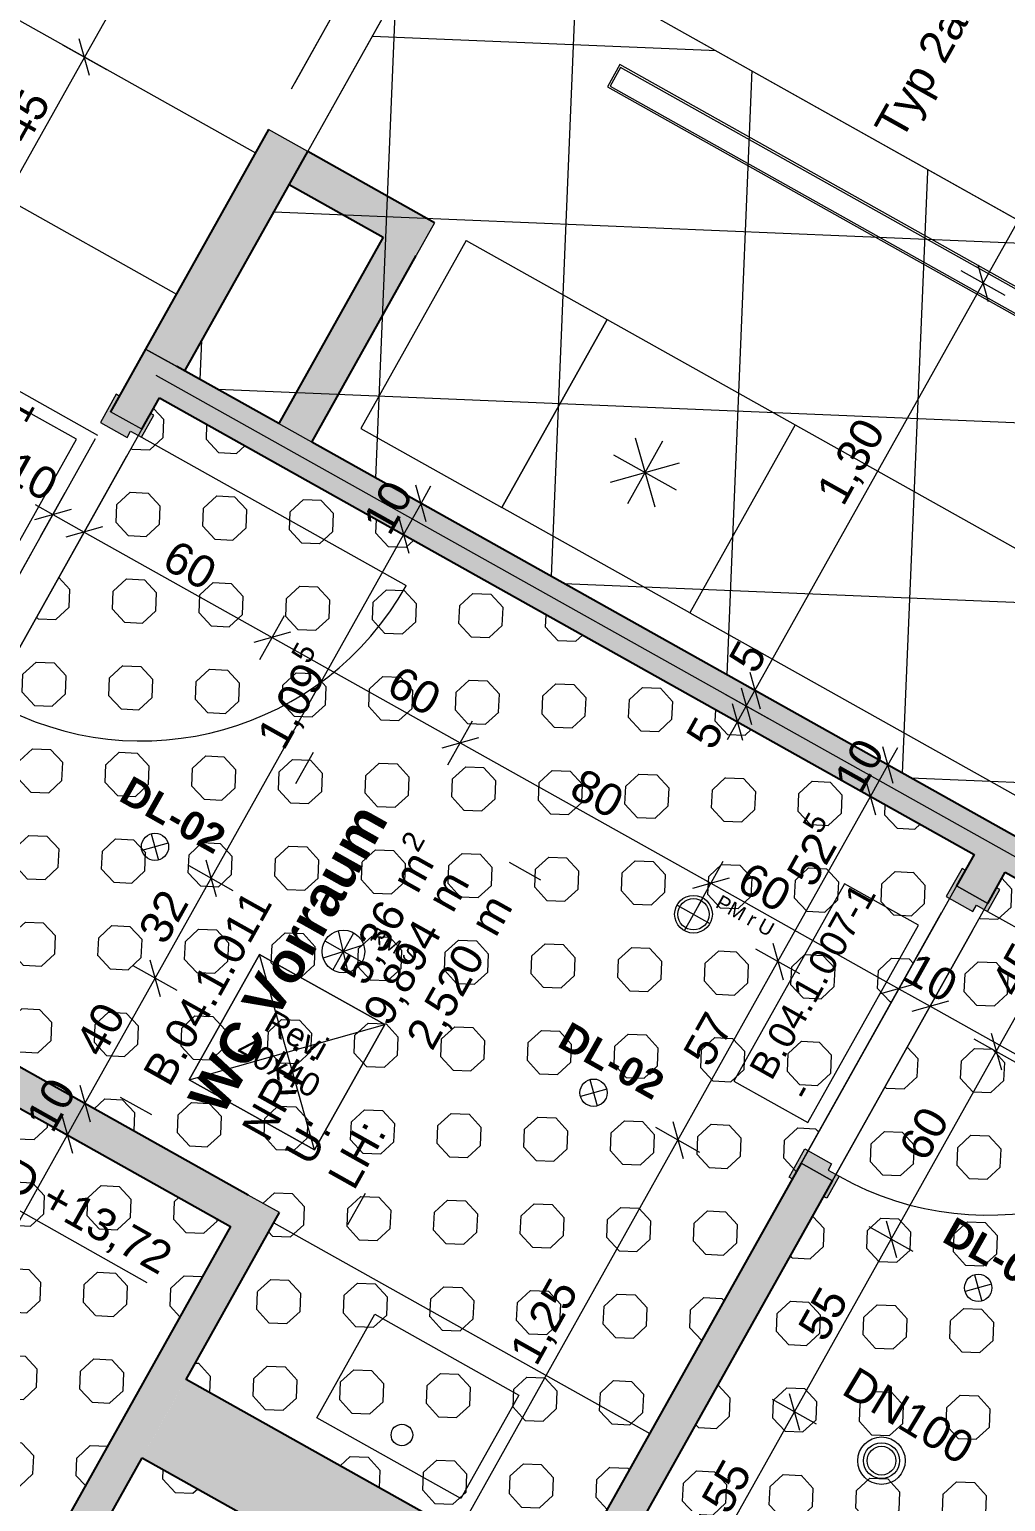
# Model space of a CAD drawing. Header units: metres. Extents: x -27.1 to 50.1, y 105.7 to 163.4.
# Drawn here: x -4.43 to -1.712, y 129.683 to 133.781 of the extents above; entities that cross this region are included whole.
import ezdxf

# ---------------------------------------------------------------- set-up
doc = ezdxf.new("R2010")
doc.units = ezdxf.units.M
doc.header["$MEASUREMENT"] = 0
for name, pattern in [('ACAD_ISO10W100', [0.18, 0.12, -0.03, 0, -0.03]), ('Punktlinie', [0.0035, 0, -0.0035]), ('Strichlinie', [0.004, 0.003, -0.001]), ('Strichlinie-über-Schnitt', [0.0023, 0.0008, -0.0015]), ('Strichpunktlinie', [0.006703, 0.003528, -0.001764, 0, -0.001411]), ('Wipeout_Contour', [1, 0, -1])]:
    doc.linetypes.add(name, pattern=pattern)
for name, color, linetype in [('00  Raster', 7, 'Continuous'), ('10  Fassade_Deckschraffur', 7, 'Continuous'), ('20  Decke Abhangdecke', 7, 'Continuous'), ('20  Decke Abhangdecke_Deckschraffur', 7, 'Continuous'), ('20  Deckensegel', 7, 'Continuous'), ('20  Deckenspiegel + Einbauten', 7, 'Continuous'), ('20  Möbel', 7, 'Continuous'), ('20  Möbel Sanitär', 7, 'Continuous'), ('20  Wand Leichtbau', 7, 'Continuous'), ('20  Wand Leichtbau_Schnittschraffur', 7, 'Continuous'), ('20  Wand Leichtbau_Tür', 7, 'Continuous'), ('40  Bemaßung 1_ 50 Deckenspiegel', 7, 'Continuous'), ('40 Bemaßung 1_50 AUSBAU Höhenkoten', 7, 'Continuous'), ('50  NUF - Raumstempel', 7, 'Continuous'), ('Neubau_20  Decke Abhangdecke', 7, 'Continuous'), ('Neubau_20  Decke Abhangdecke_Deckschraffur', 7, 'Continuous'), ('Neubau_20  Deckenspiegel + Einbauten', 7, 'Continuous'), ('Neubau_20  Wand Leichtbau', 7, 'Continuous'), ('Neubau_20  Wand Leichtbau_Schnittschraffur', 7, 'Continuous'), ('Neubau_40  Bemaßung 1_ 50 Deckenspiegel', 7, 'Continuous')]:
    doc.layers.add(name, color=color, linetype=linetype)
doc.styles.add('ERSTELLTER_STIL_1', font='arial.ttf')
doc.styles.add('ERSTELLTER_STIL_2', font='arial.ttf')
pattern_1 = [(42.60545, (0.02602, 0.02393), (-0.2311238, 0.2512973), [0.05, -0.29142136]), (42.60545, (-0.0557, 0.11278), (-0.2311238, 0.2512973), [0.05, -0.2914214]), (42.60545, (0.0361, 0.26514), (-0.2311238, 0.2512973), [0.05, -0.2914214]), (42.60545, (-0.0456, 0.354), (-0.2311238, 0.2512973), [0.05, -0.2914214]), (132.60545, (-0.02393, 0.02602), (0.2512973, 0.2311238), [0.05, -0.29142136]), (132.60545, (0.0649, 0.10774), (0.2512973, 0.2311238), [0.05, -0.2914214]), (132.60545, (-0.01385, 0.26723), (0.2512973, 0.2311238), [0.05, -0.2914214]), (132.60545, (0.075, 0.34895), (0.2512973, 0.2311238), [0.05, -0.2914214]), (357.60545, (-0.02393, 0.02602), (0.01008675, 0.24121055), [0.05, -0.19142136]), (357.60545, (-0.0189, 0.14663), (0.01008675, 0.24121055), [0.05, -0.19142136]), (87.60545, (-0.05778, 0.06282), (-0.24121055, 0.01008675), [0.05, -0.19142136]), (87.60545, (0.06282, 0.05778), (-0.24121055, 0.01008675), [0.05, -0.19142136])]

msp = doc.modelspace()

# ---------------------------------------------------------------- wipeouts: each hides what was drawn before it
at = {"color": 254, "linetype": 'Wipeout_Contour', "lineweight": 0, "ltscale": 578.896248}
msp.add_wipeout([(1.5068, 161.8649), (-18.3925, 126.3498), (-18.2219, 126.2542), (1.6769, 161.7686)], dxfattribs=at).dxf.layer = '10  Fassade_Deckschraffur'

# ---------------------------------------------------------------- next in the draw order: wipeouts: each hides what was drawn before it
at = {"color": 254, "linetype": 'Wipeout_Contour', "lineweight": 0, "ltscale": 579.750368}
msp.add_wipeout([(1.2236, 162.0253), (-18.6764, 126.5088), (-18.6188, 126.4766), (1.2811, 161.9927)], dxfattribs=at).dxf.layer = '10  Fassade_Deckschraffur'

# ---------------------------------------------------------------- next in the draw order: wipeouts: each hides what was drawn before it
at = {"color": 254, "linetype": 'Wipeout_Contour', "lineweight": 0, "ltscale": 579.478915}
msp.add_wipeout([(-18.4602, 126.3877), (1.4393, 161.9032), (1.2811, 161.9927), (-18.6188, 126.4766)], dxfattribs=at).dxf.layer = '10  Fassade_Deckschraffur'

# ---------------------------------------------------------------- next in the draw order: wipeouts: each hides what was drawn before it
at = {"color": 254, "linetype": 'Wipeout_Contour', "lineweight": 0, "ltscale": 579.276268}
msp.add_wipeout([(1.4393, 161.9032), (-18.4602, 126.3877), (-18.4575, 126.3862), (1.4419, 161.9017)], dxfattribs=at).dxf.layer = '10  Fassade_Deckschraffur'

# ---------------------------------------------------------------- next in the draw order: wipeouts: each hides what was drawn before it
at = {"color": 254, "linetype": 'Wipeout_Contour', "lineweight": 0, "ltscale": 579.199344}
msp.add_wipeout([(1.4446, 161.9001), (-18.4548, 126.3847), (-18.4016, 126.3549), (1.4977, 161.8701)], dxfattribs=at).dxf.layer = '10  Fassade_Deckschraffur'

# ---------------------------------------------------------------- next in the draw order: wipeouts: each hides what was drawn before it
at = {"color": 254, "linetype": 'Wipeout_Contour', "lineweight": 0, "ltscale": 579.127053}
msp.add_wipeout([(-18.3972, 126.3524), (1.5021, 161.8676), (1.4977, 161.8701), (-18.4016, 126.3549)], dxfattribs=at).dxf.layer = '10  Fassade_Deckschraffur'

# ---------------------------------------------------------------- next in the draw order: wipeouts: each hides what was drawn before it
at = {"color": 254, "linetype": 'Wipeout_Contour', "lineweight": 0, "ltscale": 579.115674}
msp.add_wipeout([(1.5021, 161.8676), (-18.3972, 126.3524), (-18.3925, 126.3498), (1.5068, 161.8649)], dxfattribs=at).dxf.layer = '10  Fassade_Deckschraffur'

# ---------------------------------------------------------------- next in the draw order: hatches: boundary and pattern name
at = {"layer": '20  Decke Abhangdecke_Deckschraffur', "linetype": 'Continuous', "lineweight": 18, "true_color": 0xffd5aa}
h = msp.add_hatch(dxfattribs=at)
h.set_pattern_fill('Kreise_2_0001', color=41, style=0, pattern_type=2)
h.set_pattern_definition(pattern_1)
h.paths.add_polyline_path([(-2.762, 129.5625), (-1.244, 128.7119), (-0.9727, 129.1962), (-0.1945, 130.585), (-1.7125, 131.4355)])
h = msp.add_hatch(dxfattribs=at)
h.set_pattern_fill('Kreise_2_0001', color=41, style=0, pattern_type=2)
h.set_pattern_definition(pattern_1)
h.paths.add_polyline_path([(-6.6757, 128.1011), (-4.4075, 126.8302), (-3.0692, 129.2188), (-4.116, 129.8053), (-4.7945, 128.5945), (-4.8434, 128.5072), (-4.9306, 128.5561), (-6.0647, 129.1915)])
at = {"layer": '20  Wand Leichtbau_Schnittschraffur', "linetype": 'Continuous', "lineweight": 18}
for points in [[(-4.1552, 132.8041), (-4.068, 132.7553), (-4.1063, 132.8914)], [(-4.068, 132.7553), (-4.0191, 132.8425), (-4.1063, 132.8914)], [(-4.068, 132.7553), (0.8305, 130.0106), (0.8794, 130.0979), (-4.0191, 132.8425)], [(-4.1552, 132.8041), (-4.2041, 132.7169), (-4.1168, 132.668), (-4.068, 132.7553)], [(-1.8486, 131.3971), (-1.7614, 131.3483), (-1.7125, 131.4355), (-1.7997, 131.4844)], [(-3.821, 130.5364), (-4.9551, 131.1719), (-5.004, 131.0846), (-3.8699, 130.4492)], [(-3.926, 127.6895), (-3.8388, 127.6406), (-2.194, 130.5762), (-2.2812, 130.6251)], [(-3.821, 130.5364), (-3.8699, 130.4492), (-3.7338, 130.4876)], [(-3.8699, 130.4492), (-3.7827, 130.4003), (-3.7338, 130.4876)], [(-3.8699, 130.4492), (-4.8817, 128.6433), (-4.7945, 128.5945), (-3.7827, 130.4003)], [(-4.116, 129.8053), (-3.0692, 129.2188), (-2.947, 129.4369), (-3.9938, 130.0234)]]:
    msp.add_hatch(color=9, dxfattribs=at).paths.add_polyline_path(points)
at = {"layer": '20  Wand Leichtbau_Schnittschraffur', "linetype": 'Continuous', "lineweight": 0, "true_color": 0xffffff}
for points in [[(-4.2323, 132.6869), (-4.1582, 132.6454), (-4.1484, 132.6628), (-4.1179, 132.6457), (-4.0837, 132.7068), (-4.0924, 132.7116), (-4.1168, 132.668), (-4.2041, 132.7169), (-4.1796, 132.7605), (-4.1884, 132.7654)], [(-1.8769, 131.3671), (-1.8027, 131.3256), (-1.793, 131.343), (-1.7624, 131.3259), (-1.7282, 131.387), (-1.7369, 131.3919), (-1.7614, 131.3483), (-1.8486, 131.3971), (-1.8242, 131.4408), (-1.8329, 131.4456)], [(-2.2704, 130.6649), (-2.3144, 130.5863), (-2.3056, 130.5815), (-2.2812, 130.6251), (-2.194, 130.5762), (-2.2184, 130.5326), (-2.2097, 130.5277), (-2.1755, 130.5887), (-2.206, 130.6059), (-2.1962, 130.6233)]]:
    msp.add_hatch(color=7, dxfattribs=at).paths.add_polyline_path(points)
at = {"layer": 'Neubau_20  Decke Abhangdecke_Deckschraffur', "linetype": 'Continuous', "lineweight": 18, "true_color": 0xdcff15}
h = msp.add_hatch(dxfattribs=at)
h.set_pattern_fill('Bauliche_Anlagen__geplan_55', color=60, style=0, pattern_type=2)
h.set_pattern_definition([(87.60545, (0, 0), (-0.4995634, 0.0208903), []), (177.60545, (0, 0), (0.0208903, 0.4995634), [])])
h.paths.add_polyline_path([(-2.0726, 136.2653), (-3.9973, 132.8303), (0.6744, 130.2127), (0.862, 130.1076), (2.805, 133.5754), (2.6174, 133.6805), (2.5991, 133.6478)])
at = {"layer": 'Neubau_20  Wand Leichtbau_Schnittschraffur', "linetype": 'Continuous', "lineweight": 18}
for points in [[(-3.9973, 132.8303), (-3.6551, 133.441), (-3.7641, 133.5021), (-4.1063, 132.8914)], [(-3.3934, 133.2943), (-3.6551, 133.441), (-3.7064, 133.3494), (-3.4447, 133.2027)], [(-3.3934, 133.2943), (-3.4447, 133.2027), (-3.3018, 133.243)], [(-3.4447, 133.2027), (-3.3531, 133.1514), (-3.3018, 133.243)], [(-3.4447, 133.2027), (-3.7355, 132.6836), (-3.6439, 132.6323), (-3.3531, 133.1514)]]:
    msp.add_hatch(color=9, dxfattribs=at).paths.add_polyline_path(points)

# ---------------------------------------------------------------- next in the draw order: linework, layer by layer
at = {"layer": '20  Decke Abhangdecke', "color": 7, "linetype": 'Continuous', "lineweight": 13, "ltscale": 1000, "flags": 128}
for points in [[(-2.762, 129.5625), (-1.7125, 131.4355), (-0.1945, 130.585), (-0.9727, 129.1962), (-1.244, 128.7119)], [(-6.6757, 128.1011), (-6.0647, 129.1915), (-4.9306, 128.5561), (-4.8434, 128.5072), (-4.7945, 128.5945), (-4.116, 129.8053), (-3.0692, 129.2188), (-4.4075, 126.8302)]]:
    msp.add_lwpolyline(points, close=True, dxfattribs=at)
at = {"layer": '20  Deckenspiegel + Einbauten', "color": 7, "linetype": 'Continuous', "lineweight": 18, "ltscale": 1000}
for p, q in [((-4.0906, 131.5423), (-4.0701, 131.4691)), ((-4.0437, 131.5159), (-4.117, 131.4955)), ((-2.6266, 131.3436), (-2.535, 131.2923)), ((-2.5551, 131.3638), (-2.6064, 131.2722)), ((-3.6074, 131.2438), (-3.504, 131.1854)), ((-3.5849, 131.1629), (-3.5264, 131.2663)), ((-3.5422, 131.1568), (-3.5692, 131.2724)), ((-3.4991, 131.2329), (-3.6122, 131.1963)), ((-2.8693, 130.858), (-2.8488, 130.7848)), ((-2.8224, 130.8316), (-2.8956, 130.8112)), ((-1.7981, 130.3147), (-1.7776, 130.2416)), ((-1.7512, 130.2883), (-1.8244, 130.2679))]:
    msp.add_line(p, q, dxfattribs=at)
for centre, radius in [((-4.0803, 131.5057), 0.038), ((-2.5808, 131.318), 0.0525), ((-2.5808, 131.318), 0.0435), ((-3.5557, 131.2146), 0.0594), ((-2.859, 130.8214), 0.038), ((-1.7878, 130.2781), 0.038), ((-2.0573, 129.7971), 0.066), ((-2.0573, 129.7971), 0.05), ((-2.0573, 129.7971), 0.04)]:
    msp.add_circle(centre, radius, dxfattribs=at)
at = {"layer": '20  Möbel', "color": 9, "linetype": 'Continuous', "lineweight": 18, "ltscale": 1000}
for p, q in [((-3.2138, 133.1937), (-3.5071, 132.6703)), ((-3.2138, 133.1937), (-2.8212, 132.9737)), ((-2.8212, 132.9737), (-3.1145, 132.4503)), ((-2.2978, 132.6804), (-2.5911, 132.157)), ((-2.2978, 132.6804), (-1.2509, 132.0939)), ((-3.5071, 132.6703), (-3.1145, 132.4503)), ((-2.5911, 132.157), (-1.5442, 131.5704))]:
    msp.add_line(p, q, dxfattribs=at)
at = {"layer": '20  Möbel', "color": 9, "linetype": 'ACAD_ISO10W100', "lineweight": 18, "ltscale": 1000}
for p, q in [((-3.1145, 132.4503), (-2.8212, 132.9737)), ((-2.8212, 132.9737), (-2.2978, 132.6804)), ((-2.2978, 132.6804), (-2.5911, 132.157)), ((-2.743, 132.6442), (-2.6888, 132.4517)), ((-2.8031, 132.5968), (-2.6287, 132.499)), ((-2.667, 132.6352), (-2.7648, 132.4607)), ((-2.8122, 132.5208), (-2.6197, 132.575)), ((-2.5911, 132.157), (-3.1145, 132.4503))]:
    msp.add_line(p, q, dxfattribs=at)
at = {"layer": '20  Möbel Sanitär', "color": 9, "linetype": 'Continuous', "lineweight": 18, "ltscale": 1000}
for p, q in [((-3.7494, 130.4596), (-3.9938, 130.0234)), ((-3.7494, 130.4596), (-2.7026, 129.8731)), ((-3.6295, 129.9167), (-3.4682, 130.2046)), ((-3.4682, 130.2046), (-3.0669, 129.9798)), ((-3.9938, 130.0234), (-2.947, 129.4369)), ((-3.0669, 129.9798), (-3.2282, 129.6919)), ((-3.2282, 129.6919), (-3.6295, 129.9167)), ((-2.7026, 129.8731), (-2.947, 129.4369)), ((-4.3604, 129.3691), (-4.116, 129.8053)), ((-4.116, 129.8053), (-3.0692, 129.2188))]:
    msp.add_line(p, q, dxfattribs=at)
msp.add_circle((-3.3927, 129.8688), 0.03, dxfattribs=at)
at = {"layer": '20  Wand Leichtbau', "color": 7, "linetype": 'Continuous', "lineweight": 13, "ltscale": 1000}
for p, q in [((-4.1168, 132.668), (-4.2041, 132.7169)), ((-1.8486, 131.3971), (-1.7614, 131.3483)), ((-2.2812, 130.6251), (-2.194, 130.5762))]:
    msp.add_line(p, q, dxfattribs=at)
at = {"layer": '20  Wand Leichtbau', "color": 7, "linetype": 'Continuous', "lineweight": 25, "ltscale": 1000, "flags": 128}
for points in [[(-4.1063, 132.8914), (-4.2041, 132.7169)], [(-3.7355, 132.6836), (-4.0191, 132.8425)], [(-4.1168, 132.668), (-4.068, 132.7553)], [(-4.068, 132.7553), (-1.7997, 131.4844)], [(0.8794, 130.0979), (-3.6439, 132.6323)], [(-1.7997, 131.4844), (-1.8486, 131.3971)], [(-1.7614, 131.3483), (-1.7125, 131.4355)], [(-1.7125, 131.4355), (-0.1945, 130.585)], [(-3.821, 130.5364), (-4.9551, 131.1719)], [(-5.004, 131.0846), (-3.8699, 130.4492)], [(-2.2812, 130.6251), (-2.947, 129.4369)], [(-2.762, 129.5625), (-2.194, 130.5762)], [(-3.9938, 130.0234), (-3.7338, 130.4876)], [(-3.8699, 130.4492), (-4.8817, 128.6433)], [(-2.947, 129.4369), (-3.9938, 130.0234)], [(-4.7945, 128.5945), (-4.116, 129.8053)], [(-4.116, 129.8053), (-3.0692, 129.2188)]]:
    msp.add_lwpolyline(points, dxfattribs=at)
at = {"layer": '20  Wand Leichtbau', "color": 7, "linetype": 'Continuous', "lineweight": 13, "ltscale": 1000, "flags": 128}
for points in [[(-4.1063, 132.8914), (-4.0191, 132.8425)], [(-3.7338, 130.4876), (-3.821, 130.5364)]]:
    msp.add_lwpolyline(points, dxfattribs=at)
for points in [[(-4.607, 132.0909), (-4.2991, 132.6406), (-4.5047, 132.7558), (-4.8127, 132.2062)], [(-2.2627, 130.7381), (-1.9547, 131.2877), (-2.1604, 131.4029), (-2.4683, 130.8533)]]:
    msp.add_lwpolyline(points, close=True, dxfattribs=at)
at = {"layer": '20  Wand Leichtbau_Tür', "color": 7, "linetype": 'Continuous', "lineweight": 18, "ltscale": 1000}
for p, q in [((-4.1884, 132.7654), (-4.2323, 132.6869)), ((-4.2041, 132.7169), (-4.1796, 132.7605)), ((-4.1796, 132.7605), (-4.1884, 132.7654)), ((-4.2323, 132.6869), (-4.1582, 132.6454)), ((-4.1168, 132.668), (-4.2041, 132.7169)), ((-4.1179, 132.6457), (-4.0837, 132.7068)), ((-4.0924, 132.7116), (-4.1168, 132.668)), ((-4.0837, 132.7068), (-4.0924, 132.7116)), ((-4.1582, 132.6454), (-4.1484, 132.6628)), ((-4.1484, 132.6628), (-4.1179, 132.6457)), ((-4.1179, 132.6457), (-3.3807, 132.2327)), ((-1.8329, 131.4456), (-1.8769, 131.3671)), ((-1.8486, 131.3971), (-1.8242, 131.4408)), ((-1.8242, 131.4408), (-1.8329, 131.4456)), ((-1.8769, 131.3671), (-1.8027, 131.3256)), ((-1.7614, 131.3483), (-1.8486, 131.3971)), ((-1.7624, 131.3259), (-1.7282, 131.387)), ((-1.7369, 131.3919), (-1.7614, 131.3483)), ((-1.7282, 131.387), (-1.7369, 131.3919)), ((-1.8027, 131.3256), (-1.793, 131.343)), ((-1.793, 131.343), (-1.7624, 131.3259)), ((-1.7624, 131.3259), (-1.0252, 130.9129)), ((-2.3144, 130.5863), (-2.2704, 130.6649)), ((-2.2704, 130.6649), (-2.1962, 130.6233)), ((-2.2812, 130.6251), (-2.3056, 130.5815)), ((-2.194, 130.5762), (-2.2812, 130.6251)), ((-2.1755, 130.5887), (-2.2097, 130.5277)), ((-2.1962, 130.6233), (-2.206, 130.6059)), ((-2.206, 130.6059), (-2.1755, 130.5887)), ((-2.3056, 130.5815), (-2.3144, 130.5863)), ((-2.2184, 130.5326), (-2.194, 130.5762)), ((-2.2097, 130.5277), (-2.2184, 130.5326))]:
    msp.add_line(p, q, dxfattribs=at)
at = {"layer": '20  Wand Leichtbau_Tür', "color": 7, "linetype": 'Strichlinie-über-Schnitt', "lineweight": 13, "ltscale": 1000}
for p, q in [((-4.6367, 131.9448), (-4.2041, 132.7169)), ((-4.5494, 131.896), (-4.1168, 132.668)), ((-2.2812, 130.6251), (-1.8486, 131.3971)), ((-2.194, 130.5762), (-1.7614, 131.3483))]:
    msp.add_line(p, q, dxfattribs=at)
at = {"layer": '20  Wand Leichtbau_Tür', "color": 7, "linetype": 'Continuous', "lineweight": 13, "ltscale": 1000}
for p, q in [((-4.1168, 132.668), (-4.2041, 132.7169)), ((-4.1168, 132.668), (-4.2041, 132.7169)), ((-1.8486, 131.3971), (-1.7614, 131.3483)), ((-1.8486, 131.3971), (-1.7614, 131.3483)), ((-2.2812, 130.6251), (-2.194, 130.5762)), ((-2.2812, 130.6251), (-2.194, 130.5762))]:
    msp.add_line(p, q, dxfattribs=at)
for centre in [(-4.1179, 132.6457), (-1.7624, 131.3259)]:
    msp.add_arc(centre, 0.845, 240.738, 330.738, dxfattribs=at)
at = {"layer": '40  Bemaßung 1_ 50 Deckenspiegel', "color": 7, "linetype": 'Continuous', "lineweight": 13, "ltscale": 1000}
for p, q in [((-4.3988, 132.3693), (-4.3301, 132.492)), ((-3.278, 132.4273), (-3.4007, 132.496)), ((-3.3249, 132.4106), (-3.3537, 132.5127)), ((-3.3393, 132.4616), (-3.3118, 132.5107)), ((-4.3134, 132.445), (-4.4155, 132.4163)), ((-4.4135, 132.4582), (-4.3645, 132.4307)), ((-4.3116, 132.3204), (-4.2428, 132.4431)), ((-3.3882, 132.3744), (-3.3393, 132.4616)), ((-4.3645, 132.4307), (-4.2772, 132.3818)), ((-4.2262, 132.3962), (-4.3283, 132.3674)), ((-3.3269, 132.34), (-3.4495, 132.4088)), ((-3.4026, 132.4254), (-3.3738, 132.3234)), ((-4.2772, 132.3818), (-3.7538, 132.0885)), ((-3.924, 131.4181), (-3.3882, 132.3744)), ((-3.7882, 132.0272), (-3.7194, 132.1499)), ((-3.7028, 132.1029), (-3.8049, 132.0741)), ((-3.7538, 132.0885), (-3.2303, 131.7952)), ((-2.4241, 131.9918), (-2.3953, 131.8897)), ((-2.3483, 131.9064), (-2.471, 131.9751)), ((-2.4485, 131.9482), (-2.4197, 131.8461)), ((-2.4341, 131.8971), (-2.4097, 131.9408)), ((-2.3728, 131.8628), (-2.4955, 131.9315)), ((-2.4729, 131.9046), (-2.4442, 131.8025)), ((-2.3972, 131.8192), (-2.5199, 131.8879)), ((-2.4586, 131.8535), (-2.4341, 131.8971)), ((-3.2647, 131.7339), (-3.196, 131.8566)), ((-2.4861, 131.8044), (-2.4586, 131.8535)), ((-3.1793, 131.8096), (-3.2814, 131.7808)), ((-3.2303, 131.7952), (-2.5325, 131.4042)), ((-2.0249, 131.6822), (-2.0537, 131.7843)), ((-2.0393, 131.7332), (-2.0118, 131.7823)), ((-1.978, 131.6989), (-2.1007, 131.7676)), ((-2.1026, 131.6971), (-2.0738, 131.595)), ((-2.0882, 131.646), (-2.0393, 131.7332)), ((-2.0269, 131.6116), (-2.1495, 131.6804)), ((-2.3458, 131.1863), (-2.0882, 131.646)), ((-3.8627, 131.3837), (-3.9853, 131.4525)), ((-3.9384, 131.4692), (-3.9096, 131.3671)), ((-2.5668, 131.3429), (-2.4981, 131.4655)), ((-2.4814, 131.4186), (-2.5835, 131.3898)), ((-2.5325, 131.4042), (-2.009, 131.1109)), ((-1.7377, 130.9362), (-1.5188, 131.327)), ((-2.2844, 131.1519), (-2.4071, 131.2207)), ((-2.3602, 131.2373), (-2.3314, 131.1352)), ((-4.0185, 131.1056), (-4.1412, 131.1743)), ((-4.0942, 131.191), (-4.0655, 131.0889)), ((-2.624, 130.6897), (-2.3458, 131.1863)), ((-2.0434, 131.0496), (-1.9746, 131.1722)), ((-4.2754, 130.791), (-4.0799, 131.14)), ((-1.9579, 131.1253), (-2.06, 131.0965)), ((-1.9561, 131.0007), (-1.8874, 131.1234)), ((-2.009, 131.1109), (-1.9218, 131.062)), ((-1.8707, 131.0764), (-1.9728, 131.0476)), ((-1.9218, 131.062), (-1.4856, 130.8176)), ((-1.6764, 130.9019), (-1.799, 130.9706)), ((-1.7521, 130.9873), (-1.7233, 130.8852)), ((-2.0303, 130.414), (-1.7377, 130.9362)), ((-4.2898, 130.8421), (-4.261, 130.74)), ((-4.214, 130.7566), (-4.3367, 130.8254)), ((-4.3386, 130.7548), (-4.3099, 130.6527)), ((-4.3243, 130.7038), (-4.2754, 130.791)), ((-4.2629, 130.6694), (-4.3856, 130.7381)), ((-2.5627, 130.6554), (-2.6853, 130.7241)), ((-2.6384, 130.7408), (-2.6096, 130.6387)), ((-4.6178, 130.1798), (-4.3243, 130.7038)), ((-3.2354, 129.5985), (-2.624, 130.6897)), ((-2.0447, 130.4651), (-2.0159, 130.363)), ((-1.969, 130.3796), (-2.0916, 130.4484)), ((-2.2998, 129.933), (-2.0303, 130.414)), ((-2.3142, 129.984), (-2.2854, 129.8819)), ((-2.5682, 129.4539), (-2.2998, 129.933)), ((-2.2385, 129.8986), (-2.3612, 129.9673))]:
    msp.add_line(p, q, dxfattribs=at)
at = {"layer": '40 Bemaßung 1_50 AUSBAU Höhenkoten', "color": 7, "linetype": 'Continuous', "lineweight": 13, "ltscale": 1000}
msp.add_line((-5.0008, 130.7988), (-4.1034, 130.2933), dxfattribs=at)
at = {"layer": '50  NUF - Raumstempel', "color": 253, "linetype": 'Punktlinie', "lineweight": 18, "ltscale": 1000, "true_color": 0x9f9f9f}
msp.add_line((-3.006, 131.4133), (-3.6401, 131.7685), dxfattribs=at)
at = {"layer": 'Neubau_20  Decke Abhangdecke', "color": 7, "linetype": 'Continuous', "lineweight": 13, "ltscale": 1000, "flags": 128}
msp.add_lwpolyline([(-2.0726, 136.2653), (-3.9973, 132.8303), (0.6744, 130.2127), (0.862, 130.1076), (2.805, 133.5754), (2.6174, 133.6805), (2.5991, 133.6478)], close=True, dxfattribs=at)
at = {"layer": 'Neubau_20  Wand Leichtbau', "color": 7, "linetype": 'Strichlinie-über-Schnitt', "lineweight": 18, "ltscale": 1000, "flags": 128}
for points in [[(-2.1856, 136.3194), (-3.7641, 133.5021)], [(-3.6551, 133.441), (-2.0765, 136.2583)], [(-3.6551, 133.441), (-3.7641, 133.5021)]]:
    msp.add_lwpolyline(points, dxfattribs=at)
at = {"layer": 'Neubau_20  Wand Leichtbau', "color": 7, "linetype": 'Continuous', "lineweight": 25, "ltscale": 1000, "flags": 128}
for points in [[(-3.7641, 133.5021), (-4.1063, 132.8914)], [(-3.9973, 132.8303), (-3.6551, 133.441)], [(-3.3018, 133.243), (-3.6551, 133.441)], [(-3.7064, 133.3494), (-3.4447, 133.2027)], [(-3.4447, 133.2027), (-3.7355, 132.6836)], [(-3.6439, 132.6323), (-3.3531, 133.1514)]]:
    msp.add_lwpolyline(points, dxfattribs=at)
at = {"layer": 'Neubau_20  Wand Leichtbau', "color": 7, "linetype": 'Continuous', "lineweight": 13, "ltscale": 1000, "flags": 128}
for points in [[(-3.6551, 133.441), (-3.7641, 133.5021)], [(-3.7064, 133.3494), (-3.6551, 133.441)], [(-3.3018, 133.243), (-3.3531, 133.1514)], [(-3.9973, 132.8303), (-4.1063, 132.8914)]]:
    msp.add_lwpolyline(points, dxfattribs=at)
at = {"layer": 'Neubau_40  Bemaßung 1_ 50 Deckenspiegel', "color": 7, "linetype": 'Continuous', "lineweight": 13, "ltscale": 1000}
for p, q in [((-4.0566, 134.0962), (-4.2766, 133.7036)), ((-4.2622, 133.6526), (-4.291, 133.7547)), ((-4.2766, 133.7036), (-4.4966, 133.3111)), ((-4.3379, 133.738), (-4.2153, 133.6693))]:
    msp.add_line(p, q, dxfattribs=at)

# ---------------------------------------------------------------- next in the draw order: texts
at = {"layer": '20  Deckenspiegel + Einbauten', "color": 7, "linetype": 'Continuous', "lineweight": 18}
for s, insert, char_height, attachment_point, rotation, style in [('\\A1;{\\pqc;\\fArial|b1|i0|c0|p38;DL-0\\fArial|b1|i0|c0|p38;2}', (-4.0104, 131.6297), 0.08, 2, 330.574, 'ERSTELLTER_STIL_2'), ('\\A1;{\\pql;\\fArial|b0|i0|c0|p38;PM r\\fArial|b0|i0|c0|p38; U}', (-2.5029, 131.3742), 0.04, 1, 330.7396, 'ERSTELLTER_STIL_1'), ('\\A1;{\\pql;\\fArial|b0|i0|c0|p38;RM\\fArial|b0|i0|c0|p38; S}', (-3.4658, 131.2833), 0.04, 1, 330.5312, 'ERSTELLTER_STIL_1'), ('\\A1;{\\pqc;\\fArial|b1|i0|c0|p38;DL-0\\fArial|b1|i0|c0|p38;2}', (-2.7891, 130.9453), 0.08, 2, 330.574, 'ERSTELLTER_STIL_2'), ('\\A1;{\\pqc;\\fArial|b1|i0|c0|p38;DL-0\\fArial|b1|i0|c0|p38;2}', (-1.7179, 130.4021), 0.08, 2, 330.574, 'ERSTELLTER_STIL_2'), ('\\A1;{\\pqc;\\fArial|b0|i0|c0|p38;DN\\fArial|b0|i0|c0|p38;100}', (-1.9586, 129.9613), 0.09, 2, 328.9606, 'ERSTELLTER_STIL_1')]:
    msp.add_mtext(s, dxfattribs=dict(at, insert=insert, char_height=char_height, attachment_point=attachment_point, rotation=rotation, style=style))
at = {"layer": '20  Wand Leichtbau', "color": 7, "linetype": 'Continuous', "lineweight": 18, "char_height": 0.075, "attachment_point": 1, "rotation": 60.738, "style": 'ERSTELLTER_STIL_1'}
for s, insert in [('\\A1;{\\pql;\\pt0;\\fArial|b0|i0|c0|p38;B.04.1.011-1}', (-4.7714, 132.2447)), ('\\A1;{\\pql;\\pt0;\\fArial|b0|i0|c0|p38;B.04.1.007-1}', (-2.4289, 130.8886)), ('\\A1;{\\pql;\\pt0;\\fArial|b0|i0|c0|p38;-}', (-2.3261, 130.8309))]:
    msp.add_mtext(s, dxfattribs=dict(at, insert=insert))
at = {"layer": '40  Bemaßung 1_ 50 Deckenspiegel', "color": 7, "linetype": 'Continuous', "lineweight": 13, "char_height": 0.09, "attachment_point": 7, "style": 'ERSTELLTER_STIL_1'}
for s, insert, width, rotation in [('\\A1;{\\pql;\\fArial|b0|i0|c0|p38;45}', (-4.4357, 133.4566), 0.136595, 60.738), ('\\A1;{\\pql;\\fArial|b0|i0|c0|p38;1,30}', (-2.1495, 132.442), 0.239452, 60.738), ('\\A1;{\\pql;\\fArial|b0|i0|c0|p38;10}', (-4.5075, 132.5315), 0.136595, 330.738), ('\\A1;{\\pql;\\fArial|b0|i0|c0|p38;10}', (-3.426, 132.3672), 0.136595, 60.738), ('\\A1;{\\pql;\\fArial|b0|i0|c0|p38;60}', (-4.0663, 132.2842), 0.136595, 330.738), ('\\A1;{\\pql;\\fArial|b0|i0|c0|p38;5}', (-2.407, 131.9823), 0.068297, 60.738), ('\\A1;{\\pql;\\fArial|b0|i0|c0|p38;60}', (-3.4415, 131.9341), 0.136595, 330.738), ('\\A1;{\\pql;\\fArial|b0|i0|c0|p38;5}', (-2.526, 131.77), 0.068297, 60.738), ('\\A1;{\\pql;\\fArial|b0|i0|c0|p38;10}', (-2.1138, 131.6492), 0.136595, 60.738), ('\\A1;{\\pql;\\fArial|b0|i0|c0|p38;80}', (-2.9322, 131.6488), 0.136595, 330.738), ('\\A1;{\\pql;\\fArial|b0|i0|c0|p38;60}', (-2.4664, 131.3878), 0.136595, 330.738), ('\\A1;{\\pql;\\fArial|b0|i0|c0|p38;32}', (-4.051, 131.2283), 0.136595, 60.738), ('\\A1;{\\pql;\\fArial|b0|i0|c0|p38;45}', (-1.6773, 131.0808), 0.136595, 60.738), ('\\A1;{\\pql;\\fArial|b0|i0|c0|p38;10}', (-2.003, 131.1365), 0.136595, 330.738), ('\\A1;{\\pql;\\fArial|b0|i0|c0|p38;40}', (-4.2267, 130.9147), 0.136595, 60.738), ('\\A1;{\\pql;\\fArial|b0|i0|c0|p38;57}', (-2.534, 130.8872), 0.136595, 60.738), ('\\A1;{\\pql;\\fArial|b0|i0|c0|p38;10}', (-4.364, 130.7044), 0.136595, 60.738), ('\\A1;{\\pql;\\fArial|b0|i0|c0|p38;60}', (-1.9331, 130.6243), 0.136595, 60.738), ('\\A1;{\\pql;\\fArial|b0|i0|c0|p38;1,25}', (-3.0039, 130.0485), 0.239452, 60.738), ('\\A1;{\\pql;\\fArial|b0|i0|c0|p38;55}', (-2.2142, 130.1227), 0.136595, 60.738), ('\\A1;{\\pql;\\fArial|b0|i0|c0|p38;55}', (-2.4831, 129.6427), 0.136595, 60.738)]:
    msp.add_mtext(s, dxfattribs=dict(at, insert=insert, width=width, rotation=rotation))
at = {"layer": '40  Bemaßung 1_ 50 Deckenspiegel', "color": 7, "linetype": 'Continuous', "lineweight": 13, "char_height": 0.09, "attachment_point": 7, "rotation": 60.738, "style": 'ERSTELLTER_STIL_1'}
for s, insert in [('\\A1;{\\pql;\\fArial|b0|i0|c0|p38;1,09\\fArial|b0|i0|c0|p38;\\A1{\\H.66x;\\S5^  ;}}', (-3.6992, 131.7573)), ('\\A1;{\\pql;\\fArial|b0|i0|c0|p38;52\\fArial|b0|i0|c0|p38;\\A1{\\H.66x;\\S5^  ;}}', (-2.2239, 131.3756))]:
    msp.add_mtext(s, dxfattribs=dict(at, insert=insert))
at = {"layer": '40 Bemaßung 1_50 AUSBAU Höhenkoten', "color": 7, "linetype": 'Continuous', "lineweight": 13, "insert": (-4.7785, 130.6942), "char_height": 0.09, "width": 0.785006, "attachment_point": 7, "rotation": 330.6054, "style": 'ERSTELLTER_STIL_1'}
msp.add_mtext('\\A1;{\\pql;\\fArial|b0|i0|c0|p38;UK AD +13,72}', dxfattribs=at)
at = {"layer": '50  NUF - Raumstempel', "color": 253, "linetype": 'Continuous', "lineweight": 18, "true_color": 0x9f9f9f, "insert": (-3.3849, 130.9774), "char_height": 0.0875, "attachment_point": 1, "rotation": 60.738, "style": 'ERSTELLTER_STIL_1'}
msp.add_mtext('\\A1;{\\pql;\\pt0,0.1;\\fArial|b0|i0|c0|p38;2,520\\fArial|b0|i0|c0|p38;\\A1{\\H.66x;\\S^  ;}\\fArial|b0|i0|c0|p38; m\\fArial|b0|i0|c0|p38;\\A1{\\H.66x;\\S^  ;}}', dxfattribs=at)

# ---------------------------------------------------------------- next in the draw order: wipeouts: each hides what was drawn before it
at = {"color": 254, "linetype": 'Wipeout_Contour', "lineweight": 0, "ltscale": 534.961158}
msp.add_wipeout([(-2.2413, 134.6549), (-2.7056, 133.8261), (-0.8736, 132.7996), (-0.4092, 133.6284)], dxfattribs=at).dxf.layer = '20  Deckensegel'
at = {"color": 254, "linetype": 'Wipeout_Contour', "lineweight": 0, "ltscale": 523.950401}
msp.add_wipeout([(-3.985, 130.8576), (-3.636, 130.662), (-3.4405, 131.011), (-3.7895, 131.2065)], dxfattribs=at).dxf.layer = '20  Deckenspiegel + Einbauten'

# ---------------------------------------------------------------- next in the draw order: hatches: boundary and pattern name
at = {"layer": '20  Decke Abhangdecke_Deckschraffur', "linetype": 'Continuous', "lineweight": 13}
h = msp.add_hatch(dxfattribs=at)
h.set_pattern_fill('Lamellendecke_Flurkoffer_8E', color=5, style=0, pattern_type=2)
h.set_pattern_definition([(150.738, (-6.42524, 129.7489), (0.219962, 0.392577), [])])
h.paths.add_polyline_path([(-3.086, 138.3949), (-8.2298, 129.2145), (-6.6594, 128.3347), (-4.1552, 132.8041), (-4.1308, 132.8478), (4.4575, 148.1757), (4.5186, 148.2848), (5.7529, 150.4876), (8.9569, 156.206), (8.5469, 156.4357), (7.3866, 157.0858), (-0.3976, 143.1931)])
at = {"layer": '20  Decke Abhangdecke_Deckschraffur', "linetype": 'Continuous', "lineweight": 18, "true_color": 0xffd5aa}
h = msp.add_hatch(dxfattribs=at)
h.set_pattern_fill('Kreise_2_0001', color=41, style=0, pattern_type=2)
h.set_pattern_definition(pattern_1)
h.paths.add_polyline_path([(-3.9938, 130.0234), (-2.947, 129.4369), (-2.8492, 129.6114), (-1.7997, 131.4844), (-4.068, 132.7553), (-4.9551, 131.1719), (-3.821, 130.5364), (-3.7338, 130.4876), (-3.7827, 130.4003)])
h = msp.add_hatch(dxfattribs=at)
h.set_pattern_fill('Kreise_2_0001', color=41, style=0, pattern_type=2)
h.set_pattern_definition(pattern_1)
h.paths.add_polyline_path([(-5.004, 131.0846), (-6.0158, 129.2788), (-4.8817, 128.6433), (-3.8699, 130.4492)])

# ---------------------------------------------------------------- next in the draw order: linework, layer by layer
at = {"layer": '00  Raster', "color": 7, "linetype": 'Strichpunktlinie', "lineweight": 13, "ltscale": 1000}
msp.add_line((4.9357, 127.7678), (-14.6736, 138.755), dxfattribs=at)
at = {"layer": '20  Decke Abhangdecke', "color": 7, "linetype": 'Strichlinie-über-Schnitt', "lineweight": 13, "ltscale": 1000, "flags": 128}
msp.add_lwpolyline([(-3.086, 138.3949), (-0.3976, 143.1931), (7.3866, 157.0858), (8.5469, 156.4357), (8.9569, 156.206), (5.7529, 150.4876), (4.5186, 148.2848), (4.4575, 148.1757), (-4.1308, 132.8478), (-4.1552, 132.8041), (-6.6594, 128.3347), (-8.2298, 129.2145)], close=True, dxfattribs=at)
at = {"layer": '20  Decke Abhangdecke', "color": 7, "linetype": 'Continuous', "lineweight": 13, "ltscale": 1000, "flags": 128}
for points in [[(-3.9938, 130.0234), (-3.7827, 130.4003), (-3.7338, 130.4876), (-3.821, 130.5364), (-4.9551, 131.1719), (-4.068, 132.7553), (-1.7997, 131.4844), (-2.8492, 129.6114), (-2.947, 129.4369)], [(-5.004, 131.0846), (-3.8699, 130.4492), (-4.8817, 128.6433), (-6.0158, 129.2788)]]:
    msp.add_lwpolyline(points, close=True, dxfattribs=at)
at = {"layer": '20  Deckensegel', "color": 7, "linetype": 'Continuous', "lineweight": 18, "ltscale": 1000}
msp.add_line((-2.7056, 133.8261), (-0.8736, 132.7996), dxfattribs=at)
at = {"layer": '20  Deckensegel', "color": 7, "linetype": 'Continuous', "lineweight": 18, "ltscale": 1000, "flags": 128}
msp.add_lwpolyline([(-2.2413, 134.6549), (-2.7056, 133.8261), (-0.8736, 132.7996), (-0.4092, 133.6284)], close=True, dxfattribs=at)
at = {"layer": '20  Deckenspiegel + Einbauten', "color": 7, "linetype": 'Continuous', "lineweight": 13, "ltscale": 1000}
for p, q in [((-3.985, 130.8576), (-3.7895, 131.2065)), ((-3.7895, 131.2065), (-3.4405, 131.011)), ((-3.4405, 131.011), (-3.636, 130.662)), ((-3.636, 130.662), (-3.985, 130.8576))]:
    msp.add_line(p, q, dxfattribs=at)
at = {"layer": '20  Deckenspiegel + Einbauten', "color": 7, "linetype": 'Strichlinie', "lineweight": 13, "ltscale": 1000}
for p, q in [((-3.636, 130.662), (-3.7895, 131.2065)), ((-3.985, 130.8576), (-3.4405, 131.011))]:
    msp.add_line(p, q, dxfattribs=at)
at = {"layer": '20  Deckenspiegel + Einbauten', "color": 7, "linetype": 'Continuous', "lineweight": 18, "ltscale": 1000, "flags": 128}
msp.add_lwpolyline([(-3.985, 130.8576), (-3.636, 130.662), (-3.4405, 131.011), (-3.7895, 131.2065)], close=True, dxfattribs=at)
at = {"layer": '40  Bemaßung 1_ 50 Deckenspiegel', "color": 7, "linetype": 'Continuous', "lineweight": 13, "ltscale": 1000}
for p, q in [((-1.7742, 133.0749), (-1.1143, 134.2526)), ((-1.7129, 133.0405), (-1.8356, 133.1092)), ((-1.7886, 133.1259), (-1.7598, 133.0238)), ((-2.4097, 131.9408), (-1.7742, 133.0749)), ((-4.0799, 131.14), (-3.924, 131.4181))]:
    msp.add_line(p, q, dxfattribs=at)
at = {"layer": '50  NUF - Raumstempel', "color": 253, "linetype": 'Punktlinie', "lineweight": 18, "ltscale": 1000, "true_color": 0x9f9f9f}
for p, q in [((-3.6401, 131.7685), (-4.1775, 130.8094)), ((-3.5434, 130.4541), (-3.006, 131.4133)), ((-4.1775, 130.8094), (-3.5434, 130.4541))]:
    msp.add_line(p, q, dxfattribs=at)
at = {"layer": 'Neubau_20  Deckenspiegel + Einbauten', "color": 7, "linetype": 'Continuous', "lineweight": 13, "ltscale": 1000, "flags": 128}
for points in [[(-2.8206, 133.6209), (0.843, 131.5673), (0.8777, 131.6292), (-2.7859, 133.6829)], [(-2.8131, 133.623), (0.841, 131.5747), (0.8703, 131.6271), (-2.7838, 133.6754)]]:
    msp.add_lwpolyline(points, close=True, dxfattribs=at)

# ---------------------------------------------------------------- next in the draw order: texts
at = {"layer": '20  Deckensegel', "color": 7, "linetype": 'Continuous', "lineweight": 13, "insert": (-2.0293, 133.4828), "char_height": 0.09, "attachment_point": 4, "rotation": 60.7377, "style": 'ERSTELLTER_STIL_1'}
msp.add_mtext('\\A1;{\\pql;\\fArial|b0|i0|c0|p38;Typ 2aX 95x210}', dxfattribs=at)
at = {"layer": '20  Deckenspiegel + Einbauten', "color": 7, "linetype": 'Continuous', "lineweight": 13, "insert": (-3.6701, 131.0104), "char_height": 0.065, "attachment_point": 2, "rotation": 330.738, "line_spacing_factor": 0.940294, "style": 'ERSTELLTER_STIL_1'}
msp.add_mtext('\\A1;{\\pqc;\\fArial|b0|i0|c0|p38;Revi\\P\\pqc;\\fArial|b0|i0|c0|p38;40x40}', dxfattribs=at)
at = {"layer": '50  NUF - Raumstempel', "color": 253, "linetype": 'Continuous', "lineweight": 18, "true_color": 0x9f9f9f, "attachment_point": 1, "rotation": 60.738}
for s, insert, char_height, style in [('\\A1;{\\pqj;\\pt0;\\fArial|b1|i0|c0|p38;WC Vorraum}', (-3.9919, 130.8067), 0.1125, 'ERSTELLTER_STIL_2'), ('\\A1;{\\pql;\\pt0,0.1;\\fArial|b0|i0|c0|p38;5,36\\fArial|b0|i0|c0|p38;\\A1{\\H.66x;\\S^  ;}\\fArial|b0|i0|c0|p38; m\\fArial|b0|i0|c0|p38;\\A1{\\H.66x;\\S2^  ;}}', (-3.5922, 131.1701), 0.0875, 'ERSTELLTER_STIL_1'), ('\\A1;{\\pql;\\pt0,0.1;\\fArial|b0|i0|c0|p38;9,894\\fArial|b0|i0|c0|p38;\\A1{\\H.66x;\\S^  ;}\\fArial|b0|i0|c0|p38; m\\fArial|b0|i0|c0|p38;\\A1{\\H.66x;\\S^  ;}}', (-3.5049, 131.0446), 0.0875, 'ERSTELLTER_STIL_1'), ('\\A1;{\\pql;\\pt0;\\fArial|b0|i0|c0|p38;B.04.1.011}', (-4.1168, 130.8767), 0.0875, 'ERSTELLTER_STIL_1'), ('\\A1;{\\pqj;\\pt0;\\fArial|b0|i0|c0|p38;NRF: }', (-3.8426, 130.7231), 0.0875, 'ERSTELLTER_STIL_1'), ('\\A1;{\\pqj;\\pt0;\\fArial|b0|i0|c0|p38;U: }', (-3.7227, 130.6559), 0.0875, 'ERSTELLTER_STIL_1'), ('\\A1;{\\pqj;\\pt0;\\fArial|b0|i0|c0|p38;LH: }', (-3.6027, 130.5887), 0.0875, 'ERSTELLTER_STIL_1')]:
    msp.add_mtext(s, dxfattribs=dict(at, insert=insert, char_height=char_height, style=style))

doc.saveas('drawing.dxf')
